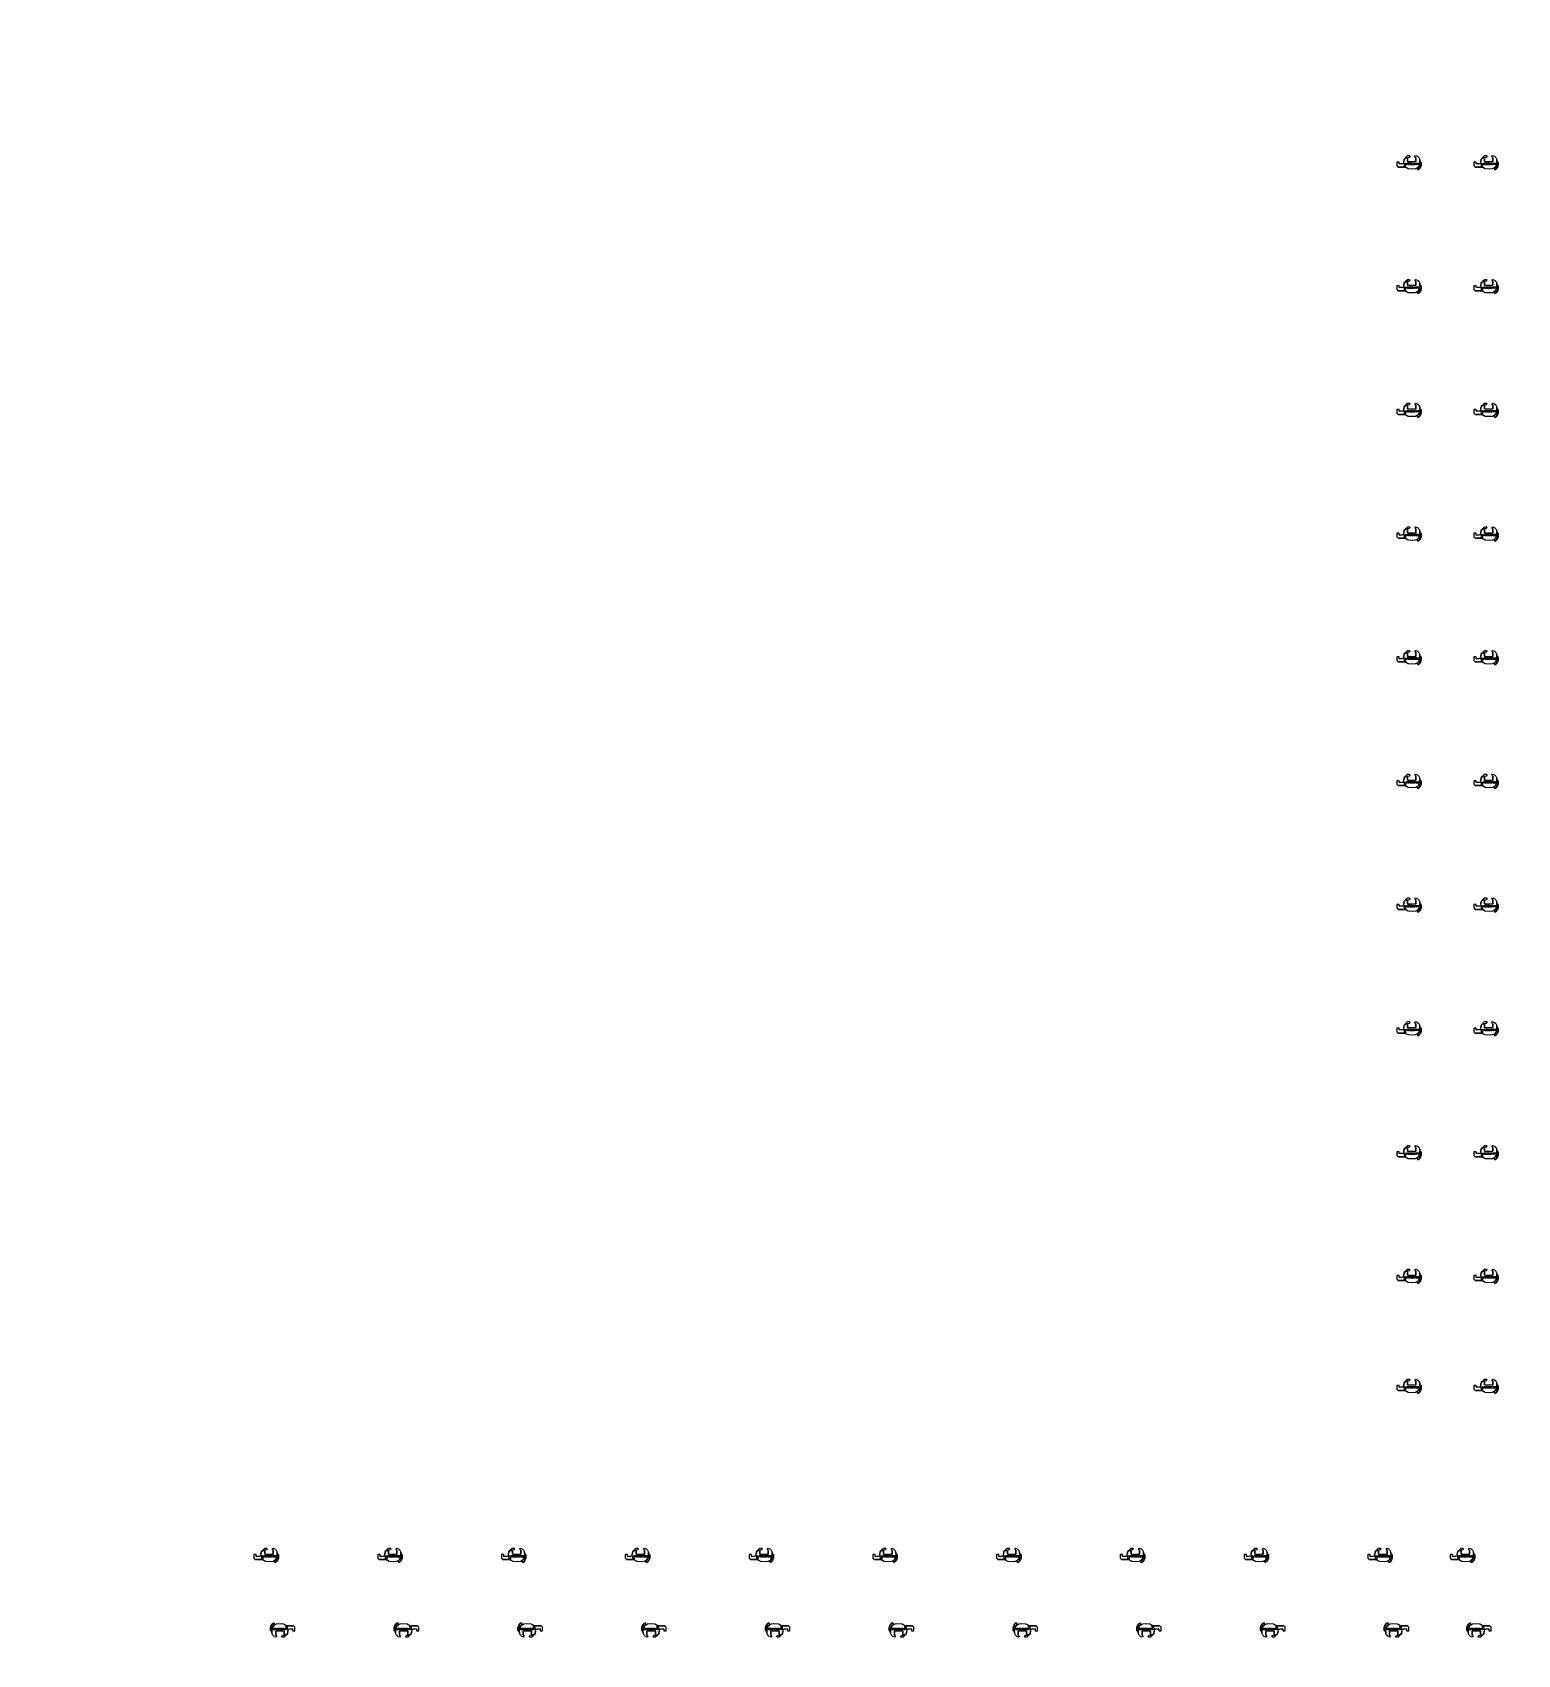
# Model space of a CAD drawing. Extents: x -14.6 to -3.8, y 2.1 to 13.9.
import ezdxf

# ---------------------------------------------------------------- set-up
doc = ezdxf.new("R2010")
doc.units = 0
doc.layers.add('ATK_Panel', color=7, linetype='Continuous')

# ---------------------------------------------------------------- blocks, each defined once
blk = doc.blocks.new('ATK_Union10004220')
for points, elevation in [([(-0.017, 0.038), (-0.011, 0.044), (0.002, 0.039), (0.012, 0.03), (0.019, 0.015), (0.02, -0.007), (0.016, -0.026), (0.002, -0.045), (-0.013, -0.053), (-0.031, -0.055), (-0.065, -0.053), (-0.078, -0.046), (-0.093, -0.029), (-0.098, 0), (-0.095, 0.019), (-0.085, 0.027), (-0.07, 0.028), (-0.07, 0.001), (-0.009, 0.001), (-0.009, 0.029)], 0.12), ([(-0.083, 0.032), (-0.071, 0.044), (-0.057, 0.044), (-0.052, 0.039), (-0.059, 0.031), (-0.082, 0.028)], 0.12), ([(-0.132, -0.016), (-0.132, -0.003), (-0.149, -0.003), (-0.149, -0.029), (-0.139, -0.039), (-0.082, -0.039), (-0.084, -0.013), (-0.132, -0.016)], 0.126), ([(-0.077, -0.021), (-0.081, -0.021), (-0.075, -0.01), (-0.052, -0.01), (-0.052, -0.012), (-0.057, -0.012), (-0.057, -0.022), (-0.062, -0.022), (-0.062, -0.012), (-0.069, -0.012), (-0.064, -0.022), (-0.068, -0.022), (-0.069, -0.019), (-0.077, -0.019)], 0.15), ([(-0.075, -0.017), (-0.073, -0.012), (-0.07, -0.017)], 0.15), ([(-0.051, -0.022), (-0.051, -0.01), (-0.038, -0.01), (-0.038, -0.012), (-0.047, -0.012), (-0.047, -0.014), (-0.039, -0.014), (-0.039, -0.016), (-0.048, -0.016), (-0.048, -0.019), (-0.039, -0.019), (-0.039, -0.022)], 0.15), ([(-0.037, -0.022), (-0.037, -0.01), (-0.031, -0.01), (-0.025, -0.019), (-0.025, -0.01), (-0.021, -0.01), (-0.021, -0.022), (-0.027, -0.022), (-0.033, -0.013), (-0.033, -0.022)], 0.15), ([(-0.019, -0.022), (-0.019, -0.01), (-0.016, -0.01), (-0.016, -0.014), (-0.017, -0.017), (-0.009, -0.01), (-0.004, -0.01), (-0.011, -0.015), (-0.003, -0.021), (-0.008, -0.021), (-0.014, -0.017), (-0.016, -0.017), (-0.016, -0.022)], 0.15), ([(0.022, -0.003), (0.029, -0.003), (0.029, -0.028), (0.024, -0.041), (0.015, -0.053), (0.006, -0.06), (-0.001, -0.048), (0.009, -0.039), (0.017, -0.027), (0.021, -0.015)], 0.12)]:
    blk.add_lwpolyline(points, close=True, dxfattribs=dict(elevation=elevation))
at = {"elevation": 0.15}
for points in [[(-0.003, -0.019), (-0.003, -0.013), (0, -0.01), (0.009, -0.01), (0.012, -0.013), (0.012, -0.018), (0.01, -0.021), (0, -0.021), (-0.003, -0.019)], [(0.001, -0.018), (0.001, -0.013), (0.002, -0.012), (0.008, -0.012), (0.009, -0.013), (0.009, -0.018), (0.008, -0.019), (0.003, -0.019), (0.001, -0.018)]]:
    blk.add_lwpolyline(points, dxfattribs=at)
for points, invisible_edges in [([(-0.098, 0, 0.15), (-0.07, 0.001, 0.15), (-0.07, 0.028, 0.15), (-0.085, 0.027, 0.15)], 9), ([(-0.098, 0, 0.12), (-0.07, 0.001, 0.12), (-0.07, 0.028, 0.12), (-0.085, 0.027, 0.12)], 9), ([(-0.085, 0.027, 0.15), (-0.095, 0.019, 0.15), (-0.098, 0, 0.15), (-0.085, 0.027, 0.15)], 4), ([(-0.085, 0.027, 0.12), (-0.095, 0.019, 0.12), (-0.098, 0, 0.12), (-0.085, 0.027, 0.12)], 4), ([(-0.07, 0.001, 0.15), (-0.078, -0.046, 0.15), (-0.093, -0.029, 0.15), (-0.098, 0, 0.15)], 9), ([(-0.07, 0.001, 0.12), (-0.078, -0.046, 0.12), (-0.093, -0.029, 0.12), (-0.098, 0, 0.12)], 9), ([(-0.083, 0.032, 0.15), (-0.071, 0.044, 0.15), (-0.057, 0.044, 0.15), (-0.052, 0.039, 0.15)], 8), ([(-0.083, 0.032, 0.12), (-0.071, 0.044, 0.12), (-0.057, 0.044, 0.12), (-0.052, 0.039, 0.12)], 8), ([(-0.052, 0.039, 0.15), (-0.059, 0.031, 0.15), (-0.082, 0.028, 0.15), (-0.083, 0.032, 0.15)], 8), ([(-0.052, 0.039, 0.12), (-0.059, 0.031, 0.12), (-0.082, 0.028, 0.12), (-0.083, 0.032, 0.12)], 8), ([(-0.07, 0.001, 0.15), (-0.065, -0.053, 0.15), (-0.078, -0.046, 0.15), (-0.07, 0.001, 0.15)], 5), ([(-0.07, 0.001, 0.12), (-0.065, -0.053, 0.12), (-0.078, -0.046, 0.12), (-0.07, 0.001, 0.12)], 5), ([(-0.009, 0.001, 0.15), (0.002, -0.045, 0.15), (-0.013, -0.053, 0.15), (-0.07, 0.001, 0.15)], 5), ([(-0.07, 0.001, 0.15), (-0.013, -0.053, 0.15), (-0.031, -0.055, 0.15), (-0.07, 0.001, 0.15)], 5), ([(-0.07, 0.001, 0.15), (-0.031, -0.055, 0.15), (-0.065, -0.053, 0.15), (-0.07, 0.001, 0.15)], 5), ([(-0.009, 0.001, 0.12), (0.002, -0.045, 0.12), (-0.013, -0.053, 0.12), (-0.07, 0.001, 0.12)], 5), ([(-0.07, 0.001, 0.12), (-0.013, -0.053, 0.12), (-0.031, -0.055, 0.12), (-0.07, 0.001, 0.12)], 5), ([(-0.07, 0.001, 0.12), (-0.031, -0.055, 0.12), (-0.065, -0.053, 0.12), (-0.07, 0.001, 0.12)], 5), ([(-0.017, 0.038, 0.15), (-0.011, 0.044, 0.15), (0.002, 0.039, 0.15), (-0.009, 0.029, 0.15)], 4), ([(-0.017, 0.038, 0.12), (-0.011, 0.044, 0.12), (0.002, 0.039, 0.12), (-0.009, 0.029, 0.12)], 4), ([(-0.009, 0.029, 0.15), (0.002, 0.039, 0.15), (0.012, 0.03, 0.15), (-0.009, 0.029, 0.15)], 5), ([(-0.009, 0.029, 0.12), (0.002, 0.039, 0.12), (0.012, 0.03, 0.12), (-0.009, 0.029, 0.12)], 5), ([(-0.009, 0.029, 0.15), (0.012, 0.03, 0.15), (0.019, 0.015, 0.15), (-0.009, 0.029, 0.15)], 5), ([(-0.009, 0.029, 0.12), (0.012, 0.03, 0.12), (0.019, 0.015, 0.12), (-0.009, 0.029, 0.12)], 5), ([(-0.009, 0.029, 0.15), (-0.009, 0.001, 0.15), (0.02, -0.007, 0.15), (0.019, 0.015, 0.15)], 10), ([(-0.009, 0.029, 0.12), (-0.009, 0.001, 0.12), (0.02, -0.007, 0.12), (0.019, 0.015, 0.12)], 10), ([(-0.009, 0.001, 0.15), (0.02, -0.007, 0.15), (0.016, -0.026, 0.15), (-0.009, 0.001, 0.15)], 5), ([(-0.009, 0.001, 0.15), (0.016, -0.026, 0.15), (0.002, -0.045, 0.15), (-0.009, 0.001, 0.15)], 5), ([(-0.009, 0.001, 0.12), (0.02, -0.007, 0.12), (0.016, -0.026, 0.12), (-0.009, 0.001, 0.12)], 5), ([(-0.009, 0.001, 0.12), (0.016, -0.026, 0.12), (0.002, -0.045, 0.12), (-0.009, 0.001, 0.12)], 5), ([(-0.132, -0.016, 0.141), (-0.132, -0.003, 0.141), (-0.149, -0.003, 0.141), (-0.149, -0.029, 0.141)], 8), ([(-0.132, -0.016, 0.126), (-0.132, -0.003, 0.126), (-0.149, -0.003, 0.126), (-0.149, -0.029, 0.126)], 8), ([(-0.149, -0.029, 0.141), (-0.139, -0.039, 0.141), (-0.132, -0.016, 0.141)], 10), ([(-0.149, -0.029, 0.126), (-0.139, -0.039, 0.126), (-0.132, -0.016, 0.126)], 10), ([(-0.084, -0.013, 0.141), (-0.084, -0.039, 0.141), (-0.139, -0.039, 0.141), (-0.132, -0.016, 0.141)], 4), ([(-0.084, -0.013, 0.126), (-0.084, -0.039, 0.126), (-0.139, -0.039, 0.126), (-0.132, -0.016, 0.126)], 4), ([(-0.001, -0.048, 0.15), (0.006, -0.06, 0.15), (0.015, -0.053, 0.15), (0.009, -0.039, 0.15)], 4), ([(-0.001, -0.048, 0.12), (0.006, -0.06, 0.12), (0.015, -0.053, 0.12), (0.009, -0.039, 0.12)], 4), ([(0.009, -0.039, 0.15), (0.015, -0.053, 0.15), (0.024, -0.041, 0.15), (0.017, -0.027, 0.15)], 5), ([(0.009, -0.039, 0.12), (0.015, -0.053, 0.12), (0.024, -0.041, 0.12), (0.017, -0.027, 0.12)], 5), ([(0.017, -0.027, 0.15), (0.024, -0.041, 0.15), (0.029, -0.028, 0.15), (0.021, -0.015, 0.15)], 5), ([(0.017, -0.027, 0.12), (0.024, -0.041, 0.12), (0.029, -0.028, 0.12), (0.021, -0.015, 0.12)], 5), ([(0.021, -0.015, 0.15), (0.029, -0.028, 0.15), (0.029, -0.003, 0.15), (0.022, -0.003, 0.15)], 1), ([(0.021, -0.015, 0.12), (0.029, -0.028, 0.12), (0.029, -0.003, 0.12), (0.022, -0.003, 0.12)], 1)]:
    blk.add_3dface(points, dxfattribs=dict(invisible_edges=invisible_edges))

msp = doc.modelspace()

# ---------------------------------------------------------------- block references
at = {"layer": 'ATK_Panel'}
for p in [(-4.56, 12.93, -2.15), (-4.56, 12.93, -0.55), (-4, 12.93, -2.15), (-4, 12.93, -0.55), (-4.56, 12.03, -2.15), (-4.56, 12.03, -0.55), (-4, 12.03, -2.15), (-4, 12.03, -0.55), (-4.56, 11.13, -2.15), (-4.56, 11.13, -0.55), (-4, 11.13, -2.15), (-4, 11.13, -0.55), (-4.56, 10.23, -2.15), (-4.56, 10.23, -0.55), (-4, 10.23, -2.15), (-4, 10.23, -0.55), (-4.56, 9.33, -2.15), (-4.56, 9.33, -0.55), (-4, 9.33, -2.15), (-4, 9.33, -0.55), (-4.56, 8.43, -2.15), (-4.56, 8.43, -0.55), (-4, 8.43, -2.15), (-4, 8.43, -0.55), (-4.56, 7.53, -2.15), (-4.56, 7.53, -0.55), (-4, 7.53, -2.15), (-4, 7.53, -0.55), (-4.56, 6.63, -2.15), (-4.56, 6.63, -0.55), (-4, 6.63, -2.15), (-4, 6.63, -0.55), (-4.56, 5.73, -2.15), (-4.56, 5.73, -0.55), (-4, 5.73, -2.15), (-4, 5.73, -0.55), (-4.56, 4.83, -2.15), (-4.56, 4.83, -0.55), (-4, 4.83, -2.15), (-4, 4.83, -0.55), (-4.56, 4.03, -2.15), (-4.56, 4.03, -0.55), (-4, 4.03, -2.15), (-4, 4.03, -0.55), (-12.87, 2.8, -2.15), (-12.87, 2.8, -0.55), (-11.97, 2.8, -2.15), (-11.97, 2.8, -0.55), (-11.07, 2.8, -2.15), (-11.07, 2.8, -0.55), (-10.17, 2.8, -2.15), (-10.17, 2.8, -0.55), (-9.27, 2.8, -2.15), (-9.27, 2.8, -0.55), (-8.37, 2.8, -2.15), (-8.37, 2.8, -0.55), (-7.47, 2.8, -2.15), (-7.47, 2.8, -0.55), (-6.57, 2.8, -2.15), (-6.57, 2.8, -0.55), (-5.67, 2.8, -2.15), (-5.67, 2.8, -0.55), (-4.77, 2.8, -2.15), (-4.77, 2.8, -0.55), (-4.17, 2.8, -2.15), (-4.17, 2.8, -0.55)]:
    msp.add_blockref('ATK_Union10004220', p, dxfattribs=at)
at = {"layer": 'ATK_Panel', "rotation": 180}
for p in [(-12.87, 2.24, -2.15), (-12.87, 2.24, -0.55), (-11.97, 2.24, -2.15), (-11.97, 2.24, -0.55), (-11.07, 2.24, -2.15), (-11.07, 2.24, -0.55), (-10.17, 2.24, -2.15), (-10.17, 2.24, -0.55), (-9.27, 2.24, -2.15), (-9.27, 2.24, -0.55), (-8.37, 2.24, -2.15), (-8.37, 2.24, -0.55), (-7.47, 2.24, -2.15), (-7.47, 2.24, -0.55), (-6.57, 2.24, -2.15), (-6.57, 2.24, -0.55), (-5.67, 2.24, -2.15), (-5.67, 2.24, -0.55), (-4.77, 2.24, -2.15), (-4.77, 2.24, -0.55), (-4.17, 2.24, -2.15), (-4.17, 2.24, -0.55)]:
    msp.add_blockref('ATK_Union10004220', p, dxfattribs=at)

doc.saveas('drawing.dxf')
